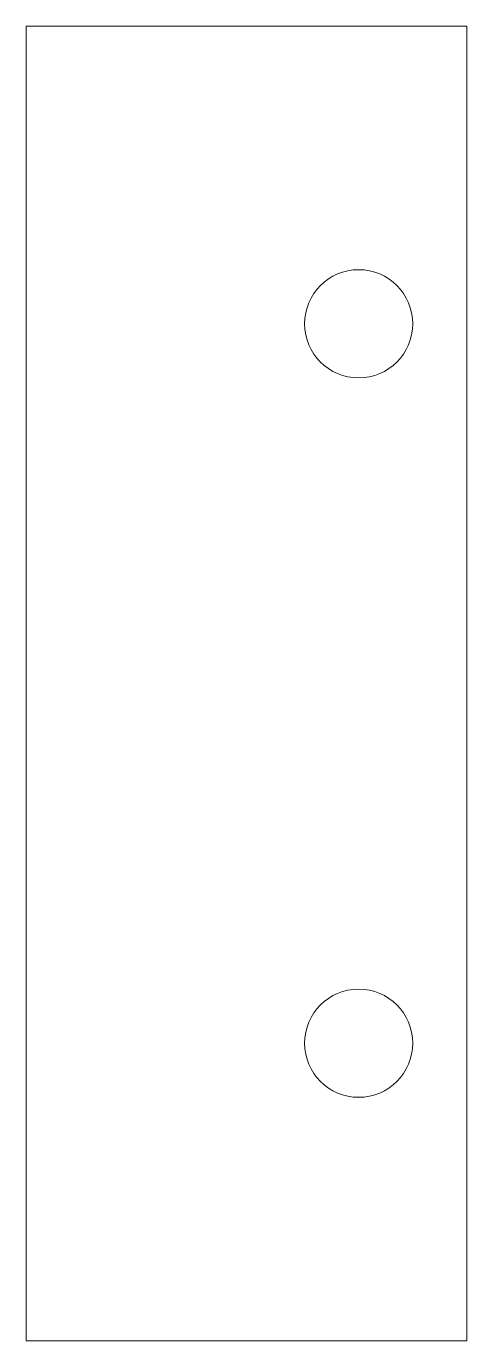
# Model space of a CAD drawing. Header units: millimetres. Extents: x -50.7 to -34.4, y -43.6 to 5.
import ezdxf

# ---------------------------------------------------------------- set-up
doc = ezdxf.new("R2010")
doc.units = ezdxf.units.MM

msp = doc.modelspace()

# ---------------------------------------------------------------- linework, layer by layer
at = {"color": 7, "linetype": 'Continuous', "lineweight": 15}
for p, q in [((-34.433, 4.956), (-50.733, 4.956)), ((-50.733, 4.956), (-50.733, -43.644)), ((-34.433, -43.644), (-34.433, 4.956)), ((-50.733, -43.644), (-34.433, -43.644))]:
    msp.add_line(p, q, dxfattribs=at)
for centre in [(-38.433, -6.044), (-38.433, -32.644)]:
    msp.add_circle(centre, 2, dxfattribs=at)

doc.saveas('drawing.dxf')
